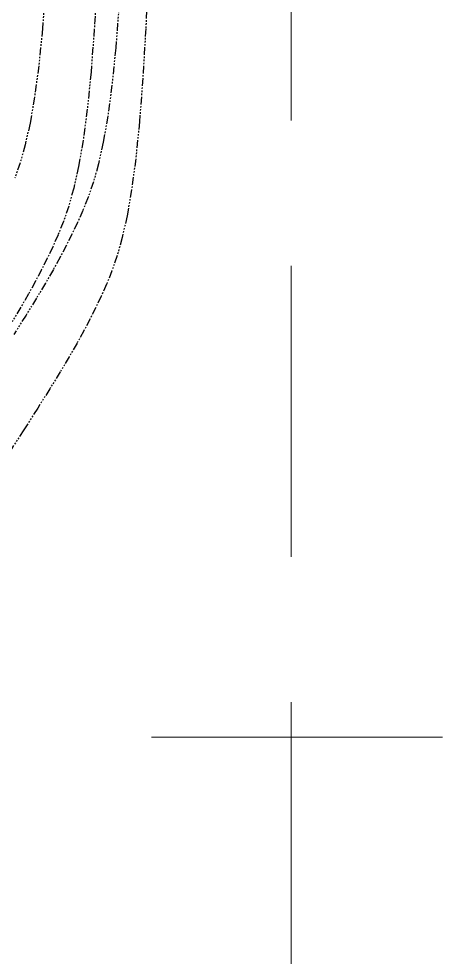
# Model space of a CAD drawing. Header units: inches. Extents: x 43981 to 49538, y 44001 to 47429.
# Drawn here: x 49012.1 to 49040.3, y 45016.7 to 45077.2 of the extents above; entities that cross this region are included whole.
import ezdxf

# ---------------------------------------------------------------- set-up
doc = ezdxf.new("R2010")
doc.units = ezdxf.units.IN
doc.header["$MEASUREMENT"] = 0
doc.linetypes.add('FLOWLINE', pattern=[0.7, 0.5, -0.05, 0, -0.05, 0, -0.05, 0, -0.05])
doc.linetypes.add('HIDDEN', pattern=[0.375, 0.25, -0.125])
doc.layers.add('GRID', color=254, linetype='HIDDEN')
doc.layers.add('V-100Y-FLD-PLAN-E', color=7, linetype='FLOWLINE')

msp = doc.modelspace()

# ---------------------------------------------------------------- linework, layer by layer
at = {"layer": 'GRID', "color": 252, "linetype": 'HIDDEN', "lineweight": 0, "ltscale": 75}
for p, q in [((49029.691, 47339.386), (49029.691, 44346.508)), ((44070.691, 45030.886), (49371.691, 45030.886))]:
    msp.add_line(p, q, dxfattribs=at)
at = {"layer": 'V-100Y-FLD-PLAN-E', "color": 5}
for p, q in [((49020.489, 45080.094), (49020.314, 45076.554)), ((49017.19, 45079.742), (49016.999, 45076.548)), ((49013.87, 45079.341), (49013.657, 45076.536)), ((49018.593, 45078.109), (49018.379, 45075.304)), ((49013.657, 45076.536), (49013.414, 45074.147)), ((49016.999, 45076.548), (49016.785, 45073.743)), ((49020.314, 45076.554), (49020.123, 45073.36)), ((49018.379, 45075.304), (49018.137, 45072.915)), ((49013.414, 45074.147), (49013.145, 45072.139)), ((49016.785, 45073.743), (49016.542, 45071.353)), ((49018.137, 45072.915), (49017.868, 45070.907)), ((49020.123, 45073.36), (49019.909, 45070.555)), ((49013.145, 45072.139), (49012.854, 45070.462)), ((49016.542, 45071.353), (49016.274, 45069.346)), ((49012.854, 45070.462), (49012.544, 45069.066)), ((49017.868, 45070.907), (49017.576, 45069.23)), ((49019.909, 45070.555), (49019.666, 45068.166)), ((49016.274, 45069.346), (49015.982, 45067.669)), ((49017.576, 45069.23), (49017.266, 45067.835)), ((49012.544, 45069.066), (49012.218, 45067.902)), ((49019.666, 45068.166), (49019.398, 45066.158)), ((49012.218, 45067.902), (49011.882, 45066.918)), ((49015.982, 45067.669), (49015.672, 45066.273)), ((49017.266, 45067.835), (49016.941, 45066.67)), ((49015.672, 45066.273), (49015.346, 45065.108)), ((49016.941, 45066.67), (49016.604, 45065.686)), ((49019.398, 45066.158), (49019.106, 45064.481)), ((49016.604, 45065.686), (49016.26, 45064.832)), ((49015.346, 45065.108), (49015.01, 45064.124)), ((49016.26, 45064.832), (49015.913, 45064.059)), ((49019.106, 45064.481), (49018.796, 45063.085)), ((49015.01, 45064.124), (49014.666, 45063.271)), ((49015.913, 45064.059), (49015.562, 45063.321)), ((49014.666, 45063.271), (49014.318, 45062.498)), ((49015.562, 45063.321), (49015.197, 45062.587)), ((49015.197, 45062.587), (49014.8, 45061.832)), ((49018.796, 45063.085), (49018.47, 45061.92)), ((49014.318, 45062.498), (49013.968, 45061.759)), ((49018.47, 45061.92), (49018.134, 45060.936)), ((49013.968, 45061.759), (49013.602, 45061.025)), ((49014.8, 45061.832), (49014.358, 45061.031)), ((49013.602, 45061.025), (49013.206, 45060.271)), ((49014.358, 45061.031), (49013.855, 45060.157)), ((49018.134, 45060.936), (49017.79, 45060.083)), ((49013.206, 45060.271), (49012.764, 45059.469)), ((49013.855, 45060.157), (49013.274, 45059.186)), ((49017.79, 45060.083), (49017.442, 45059.31)), ((49012.764, 45059.469), (49012.26, 45058.596)), ((49013.274, 45059.186), (49012.601, 45058.091)), ((49017.442, 45059.31), (49017.092, 45058.571)), ((49012.26, 45058.596), (49011.68, 45057.624)), ((49017.092, 45058.571), (49016.726, 45057.838)), ((49012.601, 45058.091), (49011.82, 45056.847)), ((49016.726, 45057.838), (49016.33, 45057.083)), ((49016.33, 45057.083), (49015.888, 45056.282)), ((49015.888, 45056.282), (49015.384, 45055.408)), ((49015.384, 45055.408), (49014.804, 45054.436)), ((49014.804, 45054.436), (49014.13, 45053.341)), ((49014.13, 45053.341), (49013.35, 45052.097)), ((49013.35, 45052.097), (49012.452, 45050.69)), ((49012.452, 45050.69), (49011.455, 45049.153))]:
    msp.add_line(p, q, dxfattribs=at)

doc.saveas('drawing.dxf')
